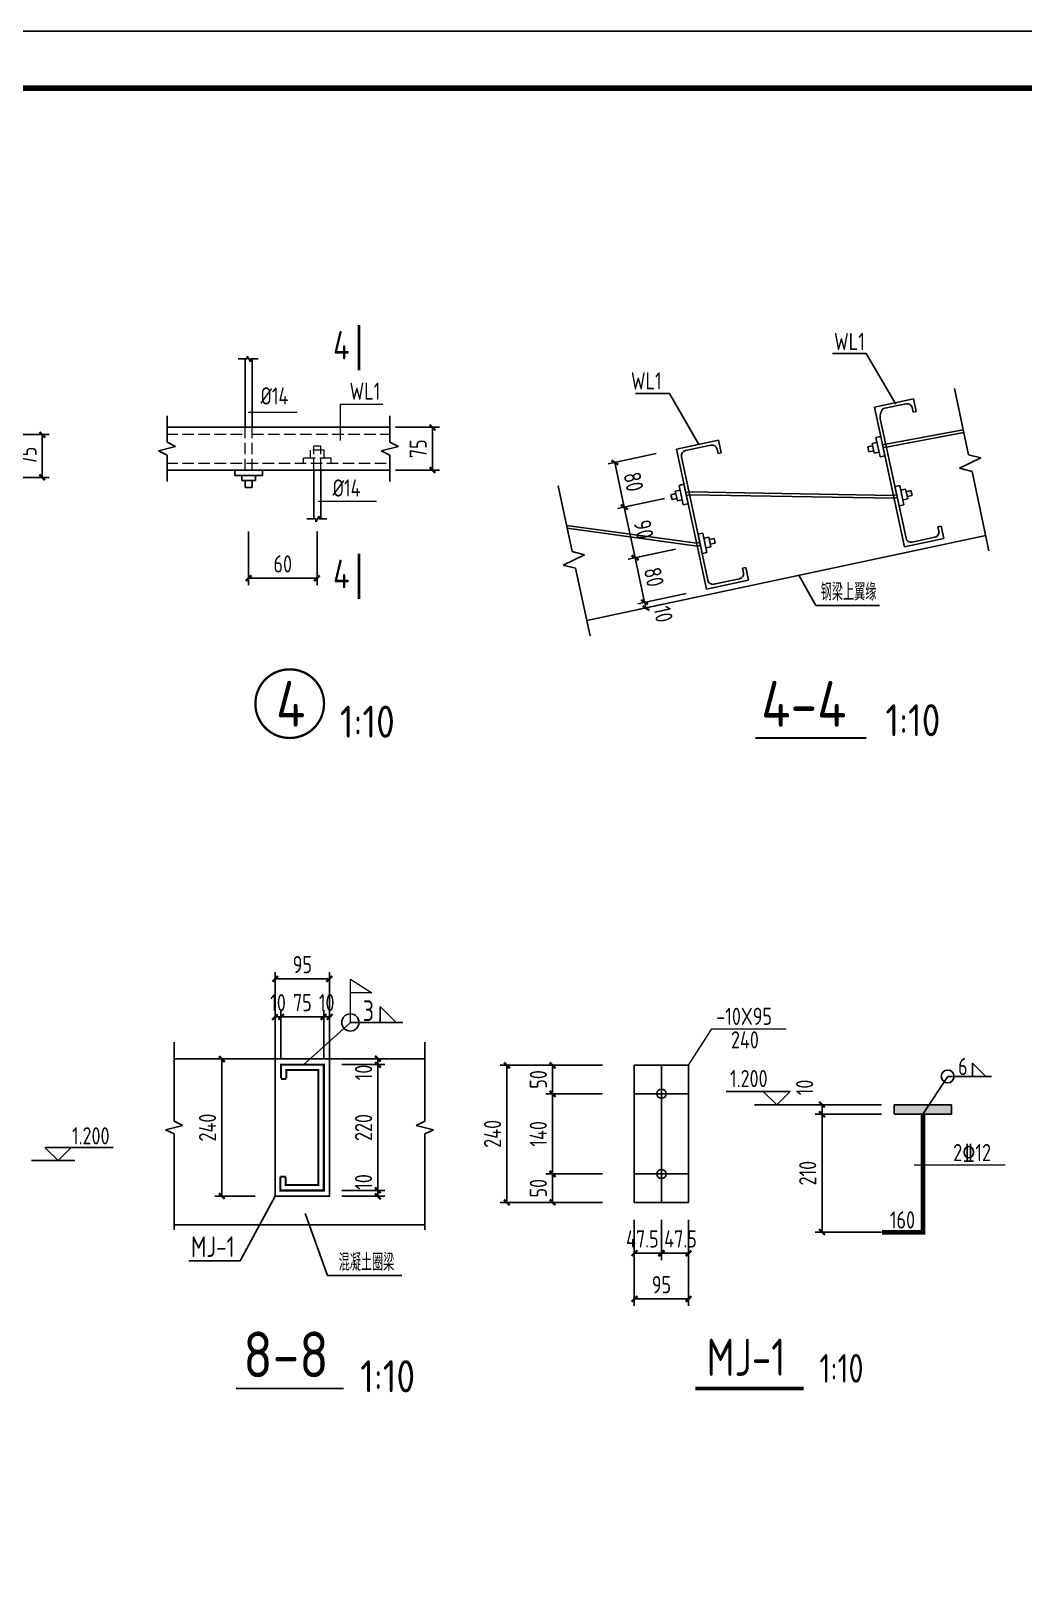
# Model space of a CAD drawing. Header units: millimetres. Extents: x 866561 to 877878, y 40199 to 44891.
# Drawn here: x 875580.1 to 875753.6, y 40531.2 to 40802.1 of the extents above; entities that cross this region are included whole.
import ezdxf

# ---------------------------------------------------------------- set-up
doc = ezdxf.new("R2010")
doc.units = ezdxf.units.MM
doc.header["$LTSCALE"] = 1000
doc.header["$MEASUREMENT"] = 0
doc.linetypes.add('CONTINOUS', pattern=[0])
doc.linetypes.add('DASH', pattern=[0.35, 0.25, -0.1])
for name, color, linetype, lineweight in [('1', 4, 'Continuous', 70), ('D3', 62, 'Continuous', 9), ('LZ', 64, 'Continuous', 9), ('数字', 3, 'Continuous', 9), ('细实线', 1, 'Continuous', 20)]:
    doc.layers.add(name, color=color, linetype=linetype, lineweight=lineweight)
for name, color, linetype in [('10', 7, 'Continuous'), ('D1', 112, 'Continuous'), ('D2', 6, 'Continuous'), ('DIM', 7, 'Continuous'), ('GJ', 6, 'Continuous'), ('PUB_DIM', 3, 'Continuous'), ('THIN', 7, 'Continuous'), ('中文', 7, 'Continuous'), ('文字', 7, 'Continuous'), ('柱子', 8, 'Continuous'), ('桩', 6, 'Continuous'), ('梁__实线', 4, 'Continuous')]:
    doc.layers.add(name, color=color, linetype=linetype)
doc.styles.add('GBHZ', font='gbenor.shx', dxfattribs={"width": 0.9, "bigfont": 'gbcbig.shx'})
doc.dimstyles.new('Y10', dxfattribs={"dimscale": 0, "dimtxt": 3, "dimasz": 0.01, "dimexe": 1.2, "dimexo": 1, "dimgap": 1, "dimtad": 1, "dimdec": 0, "dimlfac": 10, "dimzin": 0, "dimdsep": 46, "dimtxsty": 'GBHZ', "dimblk1": 'DX', "dimblk2": 'DX', "dimsah": 1, "dimcen": 0.09, "dimdle": 1, "dimadec": 0, "dimazin": 0, "dimtfac": 1, "dimtdec": 0, "dimtix": 1, "dimtmove": 2, "dimatfit": 3, "dimldrblk": 'DX', "dimfxl": 0, "dimtolj": 1, "dimtzin": 0, "dimarcsym": 0})
doc.dimstyles.new('Y5', dxfattribs={"dimscale": 0, "dimtxt": 3, "dimasz": 0.01, "dimexe": 1.2, "dimexo": 1, "dimgap": 1, "dimtad": 1, "dimdec": 0, "dimlfac": 5, "dimzin": 0, "dimdsep": 46, "dimtxsty": 'GBHZ', "dimblk1": 'DX', "dimblk2": 'DX', "dimsah": 1, "dimcen": 0.09, "dimdle": 1, "dimadec": 0, "dimazin": 0, "dimtfac": 1, "dimtdec": 0, "dimtix": 1, "dimtmove": 2, "dimatfit": 3, "dimldrblk": 'DX', "dimfxl": 0, "dimtolj": 1, "dimtzin": 0, "dimarcsym": 0})

# ---------------------------------------------------------------- blocks, each defined once
blk = doc.blocks.new('DX')
at = {"color": 0, "linetype": 'ByBlock', "const_width": 40}
blk.add_lwpolyline([(-54, -51), (46, 49)], dxfattribs=at)
blk = doc.blocks.new('*D706')
at = {"layer": 'Defpoints', "color": 0, "linetype": 'ByBlock', "transparency": 16777216}
for p in [(875574.16, 40731.63, 6.02), (875574.16, 40724.13, 6.02), (875582.05, 40724.13)]:
    blk.add_point(p, dxfattribs=at)
at = {"layer": 'dim', "color": 0, "linetype": 'ByBlock', "lineweight": -2, "transparency": 16777216}
for p, q in [((875575.16, 40731.63), (875583.25, 40731.63)), ((875582.05, 40731.62), (875582.05, 40724.14)), ((875575.16, 40724.13), (875583.25, 40724.13))]:
    blk.add_line(p, q, dxfattribs=at)
at = {"layer": 'dim', "color": 0, "linetype": 'ByBlock', "lineweight": -2, "transparency": 16777216, "xscale": 0.01, "yscale": 0.01, "zscale": 0.01}
for p, rotation in [((875582.05, 40731.63), 90), ((875582.05, 40724.13), 270)]:
    blk.add_blockref('DX', p, dxfattribs=dict(at, rotation=rotation))
at = {"layer": 'dim', "color": 0, "linetype": 'ByBlock', "transparency": 16777216, "insert": (875579.55, 40727.88), "char_height": 3, "attachment_point": 5, "rotation": 90, "style": 'GBHZ'}
blk.add_mtext('\\A1;75', dxfattribs=at)
blk = doc.blocks.new('*D709')
at = {"layer": 'Defpoints', "color": 0, "linetype": 'ByBlock', "transparency": 16777216}
for p in [(875693.66, 40711.82), (875685.64, 40710.11), (875695.5, 40704.08)]:
    blk.add_point(p, dxfattribs=at)
at = {"layer": 'dim', "color": 0, "linetype": 'ByBlock', "lineweight": -2, "transparency": 16777216}
for p, q in [((875692.68, 40711.61), (875684.47, 40709.86)), ((875687.29, 40702.34), (875685.64, 40710.1)), ((875694.52, 40703.87), (875686.12, 40702.08))]:
    blk.add_line(p, q, dxfattribs=at)
at = {"layer": 'dim', "color": 0, "linetype": 'ByBlock', "lineweight": -2, "transparency": 16777216, "xscale": 0.01, "yscale": 0.01, "zscale": 0.01}
for p, rotation in [((875685.64, 40710.11), 102.017186641582), ((875687.3, 40702.33), 282.017186641582)]:
    blk.add_blockref('DX', p, dxfattribs=dict(at, rotation=rotation))
at = {"layer": 'dim', "color": 0, "linetype": 'ByBlock', "transparency": 16777216, "insert": (875688.91, 40706.74), "char_height": 3, "attachment_point": 5, "rotation": 282.0172, "style": 'GBHZ'}
blk.add_mtext('\\A1;80', dxfattribs=at)
blk = doc.blocks.new('*D710')
at = {"layer": 'Defpoints', "color": 0, "linetype": 'ByBlock', "transparency": 16777216}
for p in [(875691.74, 40720.65), (875683.73, 40718.95), (875693.66, 40711.82)]:
    blk.add_point(p, dxfattribs=at)
at = {"layer": 'dim', "color": 0, "linetype": 'ByBlock', "lineweight": -2, "transparency": 16777216}
for p, q in [((875690.76, 40720.45), (875682.56, 40718.7)), ((875685.61, 40710.12), (875683.74, 40718.94)), ((875692.68, 40711.61), (875684.44, 40709.86))]:
    blk.add_line(p, q, dxfattribs=at)
at = {"layer": 'dim', "color": 0, "linetype": 'ByBlock', "lineweight": -2, "transparency": 16777216, "xscale": 0.01, "yscale": 0.01, "zscale": 0.01}
for p, rotation in [((875683.73, 40718.95), 102.017186641582), ((875685.62, 40710.11), 282.017186641582)]:
    blk.add_blockref('DX', p, dxfattribs=dict(at, rotation=rotation))
at = {"layer": 'dim', "color": 0, "linetype": 'ByBlock', "transparency": 16777216, "insert": (875687.12, 40715.05), "char_height": 3, "attachment_point": 5, "rotation": 282.0172, "style": 'GBHZ'}
blk.add_mtext('\\A1;90', dxfattribs=at)
blk = doc.blocks.new('*D711')
at = {"layer": 'Defpoints', "color": 0, "linetype": 'ByBlock', "transparency": 16777216}
for p in [(875690.27, 40728.52), (875682.07, 40726.78), (875691.74, 40720.65)]:
    blk.add_point(p, dxfattribs=at)
at = {"layer": 'dim', "color": 0, "linetype": 'ByBlock', "lineweight": -2, "transparency": 16777216}
for p, q in [((875689.3, 40728.31), (875680.9, 40726.53)), ((875683.73, 40718.96), (875682.07, 40726.77)), ((875690.76, 40720.45), (875682.56, 40718.7))]:
    blk.add_line(p, q, dxfattribs=at)
at = {"layer": 'dim', "color": 0, "linetype": 'ByBlock', "lineweight": -2, "transparency": 16777216, "xscale": 0.01, "yscale": 0.01, "zscale": 0.01}
for p, rotation in [((875682.07, 40726.78), 102.017186641582), ((875683.73, 40718.95), 282.017186641582)]:
    blk.add_blockref('DX', p, dxfattribs=dict(at, rotation=rotation))
at = {"layer": 'dim', "color": 0, "linetype": 'ByBlock', "transparency": 16777216, "insert": (875685.35, 40723.38), "char_height": 3, "attachment_point": 5, "rotation": 282.0172, "style": 'GBHZ'}
blk.add_mtext('\\A1;80', dxfattribs=at)
blk = doc.blocks.new('*D712')
at = {"layer": 'Defpoints', "color": 0, "linetype": 'ByBlock', "transparency": 16777216}
for p in [(875695.5, 40704.08), (875687.51, 40701.35), (875695.71, 40703.1)]:
    blk.add_point(p, dxfattribs=at)
at = {"layer": 'dim', "color": 0, "linetype": 'ByBlock', "lineweight": -2, "transparency": 16777216}
for p, q in [((875694.52, 40703.87), (875686.12, 40702.08)), ((875694.73, 40702.89), (875686.33, 40701.1)), ((875687.29, 40702.34), (875687.29, 40702.35)), ((875687.3, 40702.33), (875687.51, 40701.35)), ((875687.51, 40701.34), (875687.51, 40701.33))]:
    blk.add_line(p, q, dxfattribs=at)
at = {"layer": 'dim', "color": 0, "linetype": 'ByBlock', "lineweight": -2, "transparency": 16777216, "xscale": 0.01, "yscale": 0.01, "zscale": 0.01}
for p, rotation in [((875687.3, 40702.33), 282.017186641582), ((875687.51, 40701.35), 102.017186641582)]:
    blk.add_blockref('DX', p, dxfattribs=dict(at, rotation=rotation))
at = {"layer": 'dim', "color": 0, "linetype": 'ByBlock', "transparency": 16777216, "insert": (875690.55, 40700.24), "char_height": 3, "attachment_point": 5, "rotation": 282.0172, "style": 'GBHZ'}
blk.add_mtext('\\A1;10', dxfattribs=at)
blk = doc.blocks.new('*D713')
at = {"layer": 'Defpoints', "color": 0, "linetype": 'ByBlock', "transparency": 16777216}
for p in [(875642.77, 40732.91), (875650.22, 40732.91), (875642.77, 40725.4)]:
    blk.add_point(p, dxfattribs=at)
at = {"layer": 'dim', "color": 0, "linetype": 'ByBlock', "lineweight": -2, "transparency": 16777216}
for p, q in [((875643.77, 40732.91), (875651.42, 40732.91)), ((875650.22, 40725.41), (875650.22, 40732.9)), ((875643.77, 40725.4), (875651.42, 40725.4))]:
    blk.add_line(p, q, dxfattribs=at)
at = {"layer": 'dim', "color": 0, "linetype": 'ByBlock', "lineweight": -2, "transparency": 16777216, "xscale": 0.01, "yscale": 0.01, "zscale": 0.01}
for p, rotation in [((875650.22, 40732.91), 90), ((875650.22, 40725.4), 270)]:
    blk.add_blockref('DX', p, dxfattribs=dict(at, rotation=rotation))
at = {"layer": 'dim', "color": 0, "linetype": 'ByBlock', "transparency": 16777216, "insert": (875647.72, 40729.16), "char_height": 3, "attachment_point": 5, "rotation": 90, "style": 'GBHZ'}
blk.add_mtext('\\A1;75', dxfattribs=at)
blk = doc.blocks.new('*D714')
at = {"layer": 'Defpoints', "color": 0, "linetype": 'ByBlock', "transparency": 16777216}
for p in [(875618.07, 40715.71), (875630.07, 40715.71), (875630.07, 40706.53)]:
    blk.add_point(p, dxfattribs=at)
at = {"layer": 'dim', "color": 0, "linetype": 'ByBlock', "lineweight": -2, "transparency": 16777216}
for p, q in [((875618.07, 40714.71), (875618.07, 40705.33)), ((875630.07, 40714.71), (875630.07, 40705.33)), ((875618.08, 40706.53), (875630.06, 40706.53))]:
    blk.add_line(p, q, dxfattribs=at)
at = {"layer": 'dim', "color": 0, "linetype": 'ByBlock', "lineweight": -2, "transparency": 16777216, "xscale": 0.01, "yscale": 0.01, "zscale": 0.01, "rotation": 180}
blk.add_blockref('DX', (875618.07, 40706.53), dxfattribs=at)
at = {"layer": 'dim', "color": 0, "linetype": 'ByBlock', "lineweight": -2, "transparency": 16777216, "xscale": 0.01, "yscale": 0.01, "zscale": 0.01}
blk.add_blockref('DX', (875630.07, 40706.53), dxfattribs=at)
at = {"layer": 'dim', "color": 0, "linetype": 'ByBlock', "transparency": 16777216, "insert": (875624.07, 40709.03), "char_height": 3, "attachment_point": 5, "style": 'GBHZ'}
blk.add_mtext('\\A1;60', dxfattribs=at)
blk = doc.blocks.new('*D891')
at = {"layer": 'Defpoints', "color": 0, "transparency": 16777216}
for p in [(875671.21, 40621.46), (875680.88, 40621.46), (875680.88, 40616.46)]:
    blk.add_point(p, dxfattribs=at)
at = {"layer": 'DIM', "color": 0, "lineweight": -2, "transparency": 16777216}
for p, q in [((875679.88, 40621.46), (875670.01, 40621.46)), ((875671.21, 40616.47), (875671.21, 40621.45)), ((875679.88, 40616.46), (875670.01, 40616.46))]:
    blk.add_line(p, q, dxfattribs=at)
at = {"layer": 'DIM', "color": 0, "lineweight": -2, "transparency": 16777216, "xscale": 0.01, "yscale": 0.01, "zscale": 0.01}
for p, rotation in [((875671.21, 40621.46), 90), ((875671.21, 40616.46), 270)]:
    blk.add_blockref('DX', p, dxfattribs=dict(at, rotation=rotation))
at = {"layer": 'DIM', "color": 0, "transparency": 16777216, "insert": (875668.71, 40618.96), "char_height": 3, "attachment_point": 5, "rotation": 90, "style": 'GBHZ'}
blk.add_mtext('\\A1;50', dxfattribs=at)
blk = doc.blocks.new('*D892')
at = {"layer": 'Defpoints', "color": 0, "transparency": 16777216}
for p in [(875680.88, 40616.46), (875671.21, 40602.46), (875680.94, 40602.46)]:
    blk.add_point(p, dxfattribs=at)
at = {"layer": 'DIM', "color": 0, "lineweight": -2, "transparency": 16777216}
for p, q in [((875679.88, 40616.46), (875670.01, 40616.46)), ((875671.21, 40616.45), (875671.21, 40602.47)), ((875679.94, 40602.46), (875670.01, 40602.46))]:
    blk.add_line(p, q, dxfattribs=at)
at = {"layer": 'DIM', "color": 0, "lineweight": -2, "transparency": 16777216, "xscale": 0.01, "yscale": 0.01, "zscale": 0.01}
for p, rotation in [((875671.21, 40616.46), 90), ((875671.21, 40602.46), 270)]:
    blk.add_blockref('DX', p, dxfattribs=dict(at, rotation=rotation))
at = {"layer": 'DIM', "color": 0, "transparency": 16777216, "insert": (875668.71, 40609.46), "char_height": 3, "attachment_point": 5, "rotation": 90, "style": 'GBHZ'}
blk.add_mtext('\\A1;140', dxfattribs=at)
blk = doc.blocks.new('*D893')
at = {"layer": 'Defpoints', "color": 0, "transparency": 16777216}
for p in [(875680.88, 40602.46), (875671.21, 40597.46), (875680.88, 40597.46)]:
    blk.add_point(p, dxfattribs=at)
at = {"layer": 'DIM', "color": 0, "lineweight": -2, "transparency": 16777216}
for p, q in [((875679.88, 40602.46), (875670.01, 40602.46)), ((875671.21, 40602.45), (875671.21, 40597.47)), ((875679.88, 40597.46), (875670.01, 40597.46))]:
    blk.add_line(p, q, dxfattribs=at)
at = {"layer": 'DIM', "color": 0, "lineweight": -2, "transparency": 16777216, "xscale": 0.01, "yscale": 0.01, "zscale": 0.01}
for p, rotation in [((875671.21, 40602.46), 90), ((875671.21, 40597.46), 270)]:
    blk.add_blockref('DX', p, dxfattribs=dict(at, rotation=rotation))
at = {"layer": 'DIM', "color": 0, "transparency": 16777216, "insert": (875668.71, 40599.96), "char_height": 3, "attachment_point": 5, "rotation": 90, "style": 'GBHZ'}
blk.add_mtext('\\A1;50', dxfattribs=at)
blk = doc.blocks.new('*D894')
at = {"layer": 'Defpoints', "color": 0, "transparency": 16777216}
for p in [(875685.48, 40595.43), (875694.98, 40595.43), (875694.98, 40580.61)]:
    blk.add_point(p, dxfattribs=at)
at = {"layer": 'DIM', "color": 0, "lineweight": -2, "transparency": 16777216}
for p, q in [((875685.48, 40594.43), (875685.48, 40579.41)), ((875694.98, 40594.43), (875694.98, 40579.41)), ((875685.49, 40580.61), (875694.97, 40580.61))]:
    blk.add_line(p, q, dxfattribs=at)
at = {"layer": 'DIM', "color": 0, "lineweight": -2, "transparency": 16777216, "xscale": 0.01, "yscale": 0.01, "zscale": 0.01, "rotation": 180}
blk.add_blockref('DX', (875685.48, 40580.61), dxfattribs=at)
at = {"layer": 'DIM', "color": 0, "lineweight": -2, "transparency": 16777216, "xscale": 0.01, "yscale": 0.01, "zscale": 0.01}
blk.add_blockref('DX', (875694.98, 40580.61), dxfattribs=at)
at = {"layer": 'DIM', "color": 0, "transparency": 16777216, "insert": (875690.23, 40583.11), "char_height": 3, "attachment_point": 5, "style": 'GBHZ'}
blk.add_mtext('\\A1;95', dxfattribs=at)
blk = doc.blocks.new('*D895')
at = {"layer": 'Defpoints', "color": 0, "transparency": 16777216}
for p in [(875685.48, 40595.43), (875690.23, 40595.43), (875690.23, 40588.6)]:
    blk.add_point(p, dxfattribs=at)
at = {"layer": 'DIM', "color": 0, "lineweight": -2, "transparency": 16777216}
for p, q in [((875685.48, 40594.43), (875685.48, 40587.4)), ((875690.23, 40594.43), (875690.23, 40587.4)), ((875685.49, 40588.6), (875690.22, 40588.6))]:
    blk.add_line(p, q, dxfattribs=at)
at = {"layer": 'DIM', "color": 0, "lineweight": -2, "transparency": 16777216, "xscale": 0.01, "yscale": 0.01, "zscale": 0.01, "rotation": 180}
blk.add_blockref('DX', (875685.48, 40588.6), dxfattribs=at)
at = {"layer": 'DIM', "color": 0, "lineweight": -2, "transparency": 16777216, "xscale": 0.01, "yscale": 0.01, "zscale": 0.01}
blk.add_blockref('DX', (875690.23, 40588.6), dxfattribs=at)
at = {"layer": 'DIM', "color": 0, "transparency": 16777216, "insert": (875686.89, 40591.1), "char_height": 3, "attachment_point": 5, "style": 'GBHZ'}
blk.add_mtext('\\A1;47.5', dxfattribs=at)
blk = doc.blocks.new('*D896')
at = {"layer": 'Defpoints', "color": 0, "transparency": 16777216}
for p in [(875718.28, 40614.52), (875729.7, 40614.52), (875729.7, 40612.92)]:
    blk.add_point(p, dxfattribs=at)
at = {"layer": 'DIM', "color": 0, "lineweight": -2, "transparency": 16777216}
for p, q in [((875728.7, 40614.52), (875717.08, 40614.52)), ((875718.28, 40614.53), (875718.28, 40614.54)), ((875718.28, 40612.92), (875718.28, 40614.52)), ((875728.7, 40612.92), (875717.08, 40612.92)), ((875718.28, 40612.91), (875718.28, 40612.9))]:
    blk.add_line(p, q, dxfattribs=at)
at = {"layer": 'DIM', "color": 0, "lineweight": -2, "transparency": 16777216, "xscale": 0.01, "yscale": 0.01, "zscale": 0.01}
for p, rotation in [((875718.28, 40614.52), 270), ((875718.28, 40612.92), 90)]:
    blk.add_blockref('DX', p, dxfattribs=dict(at, rotation=rotation))
at = {"layer": 'DIM', "color": 0, "transparency": 16777216, "insert": (875715.25, 40617.57), "char_height": 3, "attachment_point": 5, "rotation": 90, "style": 'GBHZ'}
blk.add_mtext('\\A1;10', dxfattribs=at)
blk = doc.blocks.new('*D897')
at = {"layer": 'Defpoints', "color": 0, "transparency": 16777216}
for p in [(875729.7, 40612.92), (875718.28, 40592.27), (875729.7, 40592.27)]:
    blk.add_point(p, dxfattribs=at)
at = {"layer": 'DIM', "color": 0, "lineweight": -2, "transparency": 16777216}
for p, q in [((875728.7, 40612.92), (875717.08, 40612.92)), ((875718.28, 40612.91), (875718.28, 40592.28)), ((875728.7, 40592.27), (875717.08, 40592.27))]:
    blk.add_line(p, q, dxfattribs=at)
at = {"layer": 'DIM', "color": 0, "lineweight": -2, "transparency": 16777216, "xscale": 0.01, "yscale": 0.01, "zscale": 0.01}
for p, rotation in [((875718.28, 40612.92), 90), ((875718.28, 40592.27), 270)]:
    blk.add_blockref('DX', p, dxfattribs=dict(at, rotation=rotation))
at = {"layer": 'DIM', "color": 0, "transparency": 16777216, "insert": (875715.78, 40602.59), "char_height": 3, "attachment_point": 5, "rotation": 90, "style": 'GBHZ'}
blk.add_mtext('\\A1;210', dxfattribs=at)
blk = doc.blocks.new('*D898')
at = {"layer": 'Defpoints', "color": 0, "transparency": 16777216}
for p in [(875663.22, 40621.46), (875680.94, 40621.46), (875680.94, 40597.46)]:
    blk.add_point(p, dxfattribs=at)
at = {"layer": 'DIM', "color": 0, "lineweight": -2, "transparency": 16777216}
for p, q in [((875679.94, 40621.46), (875662.02, 40621.46)), ((875663.22, 40597.47), (875663.22, 40621.45)), ((875679.94, 40597.46), (875662.02, 40597.46))]:
    blk.add_line(p, q, dxfattribs=at)
at = {"layer": 'DIM', "color": 0, "lineweight": -2, "transparency": 16777216, "xscale": 0.01, "yscale": 0.01, "zscale": 0.01}
for p, rotation in [((875663.22, 40621.46), 90), ((875663.22, 40597.46), 270)]:
    blk.add_blockref('DX', p, dxfattribs=dict(at, rotation=rotation))
at = {"layer": 'DIM', "color": 0, "transparency": 16777216, "insert": (875660.72, 40609.46), "char_height": 3, "attachment_point": 5, "rotation": 90, "style": 'GBHZ'}
blk.add_mtext('\\A1;240', dxfattribs=at)
blk = doc.blocks.new('*D965')
at = {"layer": 'Defpoints', "color": 0, "transparency": 16777216}
for p in [(875623.74, 40629.88), (875623.74, 40621.56), (875631.24, 40621.56)]:
    blk.add_point(p, dxfattribs=at)
at = {"layer": 'DIM', "color": 0, "lineweight": -2, "transparency": 16777216}
for p, q in [((875623.74, 40622.56), (875623.74, 40631.08)), ((875631.24, 40622.56), (875631.24, 40631.08)), ((875631.23, 40629.88), (875623.75, 40629.88))]:
    blk.add_line(p, q, dxfattribs=at)
at = {"layer": 'DIM', "color": 0, "lineweight": -2, "transparency": 16777216, "xscale": 0.01, "yscale": 0.01, "zscale": 0.01, "rotation": 180}
blk.add_blockref('DX', (875623.74, 40629.88), dxfattribs=at)
at = {"layer": 'DIM', "color": 0, "lineweight": -2, "transparency": 16777216, "xscale": 0.01, "yscale": 0.01, "zscale": 0.01}
blk.add_blockref('DX', (875631.24, 40629.88), dxfattribs=at)
at = {"layer": 'DIM', "color": 0, "transparency": 16777216, "insert": (875627.49, 40632.38), "char_height": 3, "attachment_point": 5, "style": 'GBHZ'}
blk.add_mtext('\\A1;75', dxfattribs=at)
blk = doc.blocks.new('*D966')
at = {"layer": 'Defpoints', "color": 0, "transparency": 16777216}
for p in [(875622.74, 40629.88), (875622.74, 40622.56), (875623.74, 40621.56)]:
    blk.add_point(p, dxfattribs=at)
at = {"layer": 'DIM', "color": 0, "lineweight": -2, "transparency": 16777216}
for p, q in [((875622.74, 40623.56), (875622.74, 40631.08)), ((875623.74, 40622.56), (875623.74, 40631.08)), ((875622.73, 40629.88), (875622.72, 40629.88)), ((875623.74, 40629.88), (875622.74, 40629.88)), ((875623.75, 40629.88), (875623.76, 40629.88))]:
    blk.add_line(p, q, dxfattribs=at)
at = {"layer": 'DIM', "color": 0, "lineweight": -2, "transparency": 16777216, "xscale": 0.01, "yscale": 0.01, "zscale": 0.01}
blk.add_blockref('DX', (875622.74, 40629.88), dxfattribs=at)
at = {"layer": 'DIM', "color": 0, "lineweight": -2, "transparency": 16777216, "xscale": 0.01, "yscale": 0.01, "zscale": 0.01, "rotation": 180}
blk.add_blockref('DX', (875623.74, 40629.88), dxfattribs=at)
at = {"layer": 'DIM', "color": 0, "transparency": 16777216, "insert": (875623.24, 40632.38), "char_height": 3, "attachment_point": 5, "style": 'GBHZ'}
blk.add_mtext('\\A1;10', dxfattribs=at)
blk = doc.blocks.new('*D967')
at = {"layer": 'Defpoints', "color": 0, "transparency": 16777216}
for p in [(875633.41, 40622.56), (875633.41, 40621.56), (875640.68, 40621.56)]:
    blk.add_point(p, dxfattribs=at)
at = {"layer": 'DIM', "color": 0, "lineweight": -2, "transparency": 16777216}
for p, q in [((875634.41, 40622.56), (875641.88, 40622.56)), ((875640.68, 40622.57), (875640.68, 40622.58)), ((875640.68, 40622.56), (875640.68, 40621.56)), ((875634.41, 40621.56), (875641.88, 40621.56)), ((875640.68, 40621.55), (875640.68, 40621.54))]:
    blk.add_line(p, q, dxfattribs=at)
at = {"layer": 'DIM', "color": 0, "lineweight": -2, "transparency": 16777216, "xscale": 0.01, "yscale": 0.01, "zscale": 0.01}
for p, rotation in [((875640.68, 40622.56), 270), ((875640.68, 40621.56), 90)]:
    blk.add_blockref('DX', p, dxfattribs=dict(at, rotation=rotation))
at = {"layer": 'DIM', "color": 0, "transparency": 16777216, "insert": (875638.18, 40620.18), "char_height": 3, "attachment_point": 5, "rotation": 90, "style": 'GBHZ'}
blk.add_mtext('\\A1;10', dxfattribs=at)
blk = doc.blocks.new('*D968')
at = {"layer": 'Defpoints', "color": 0, "transparency": 16777216}
for p in [(875633.41, 40621.56), (875633.41, 40599.56), (875640.68, 40599.56)]:
    blk.add_point(p, dxfattribs=at)
at = {"layer": 'DIM', "color": 0, "lineweight": -2, "transparency": 16777216}
for p, q in [((875634.41, 40621.56), (875641.88, 40621.56)), ((875640.68, 40621.55), (875640.68, 40599.57)), ((875634.41, 40599.56), (875641.88, 40599.56))]:
    blk.add_line(p, q, dxfattribs=at)
at = {"layer": 'DIM', "color": 0, "lineweight": -2, "transparency": 16777216, "xscale": 0.01, "yscale": 0.01, "zscale": 0.01}
for p, rotation in [((875640.68, 40621.56), 90), ((875640.68, 40599.56), 270)]:
    blk.add_blockref('DX', p, dxfattribs=dict(at, rotation=rotation))
at = {"layer": 'DIM', "color": 0, "transparency": 16777216, "insert": (875638.18, 40610.56), "char_height": 3, "attachment_point": 5, "rotation": 90, "style": 'GBHZ'}
blk.add_mtext('\\A1;220', dxfattribs=at)
blk = doc.blocks.new('*D969')
at = {"layer": 'Defpoints', "color": 0, "transparency": 16777216}
for p in [(875633.41, 40599.56), (875633.41, 40598.56), (875640.68, 40598.56)]:
    blk.add_point(p, dxfattribs=at)
at = {"layer": 'DIM', "color": 0, "lineweight": -2, "transparency": 16777216}
for p, q in [((875634.41, 40599.56), (875641.88, 40599.56)), ((875634.41, 40598.56), (875641.88, 40598.56)), ((875640.68, 40599.57), (875640.68, 40599.58)), ((875640.68, 40599.56), (875640.68, 40598.56)), ((875640.68, 40598.55), (875640.68, 40598.54))]:
    blk.add_line(p, q, dxfattribs=at)
at = {"layer": 'DIM', "color": 0, "lineweight": -2, "transparency": 16777216, "xscale": 0.01, "yscale": 0.01, "zscale": 0.01}
for p, rotation in [((875640.68, 40599.56), 270), ((875640.68, 40598.56), 90)]:
    blk.add_blockref('DX', p, dxfattribs=dict(at, rotation=rotation))
at = {"layer": 'DIM', "color": 0, "transparency": 16777216, "insert": (875638.18, 40601.05), "char_height": 3, "attachment_point": 5, "rotation": 90, "style": 'GBHZ'}
blk.add_mtext('\\A1;10', dxfattribs=at)
blk = doc.blocks.new('*D970')
at = {"layer": 'Defpoints', "color": 0, "transparency": 16777216}
for p in [(875613.42, 40622.56), (875620.24, 40622.56), (875620.24, 40598.56)]:
    blk.add_point(p, dxfattribs=at)
at = {"layer": 'DIM', "color": 0, "lineweight": -2, "transparency": 16777216}
for p, q in [((875619.24, 40622.56), (875612.22, 40622.56)), ((875613.42, 40598.57), (875613.42, 40622.55)), ((875619.24, 40598.56), (875612.22, 40598.56))]:
    blk.add_line(p, q, dxfattribs=at)
at = {"layer": 'DIM', "color": 0, "lineweight": -2, "transparency": 16777216, "xscale": 0.01, "yscale": 0.01, "zscale": 0.01}
for p, rotation in [((875613.42, 40622.56), 90), ((875613.42, 40598.56), 270)]:
    blk.add_blockref('DX', p, dxfattribs=dict(at, rotation=rotation))
at = {"layer": 'DIM', "color": 0, "transparency": 16777216, "insert": (875610.92, 40610.56), "char_height": 3, "attachment_point": 5, "rotation": 90, "style": 'GBHZ'}
blk.add_mtext('\\A1;240', dxfattribs=at)
blk = doc.blocks.new('*D971')
at = {"layer": 'Defpoints', "color": 0, "transparency": 16777216}
for p in [(875632.24, 40629.88), (875632.24, 40622.56), (875631.24, 40621.56)]:
    blk.add_point(p, dxfattribs=at)
at = {"layer": 'DIM', "color": 0, "lineweight": -2, "transparency": 16777216}
for p, q in [((875631.24, 40622.56), (875631.24, 40631.08)), ((875632.24, 40623.56), (875632.24, 40631.08)), ((875631.23, 40629.88), (875631.22, 40629.88)), ((875631.24, 40629.88), (875632.24, 40629.88)), ((875632.25, 40629.88), (875632.26, 40629.88))]:
    blk.add_line(p, q, dxfattribs=at)
at = {"layer": 'DIM', "color": 0, "lineweight": -2, "transparency": 16777216, "xscale": 0.01, "yscale": 0.01, "zscale": 0.01}
blk.add_blockref('DX', (875631.24, 40629.88), dxfattribs=at)
at = {"layer": 'DIM', "color": 0, "lineweight": -2, "transparency": 16777216, "xscale": 0.01, "yscale": 0.01, "zscale": 0.01, "rotation": 180}
blk.add_blockref('DX', (875632.24, 40629.88), dxfattribs=at)
at = {"layer": 'DIM', "color": 0, "transparency": 16777216, "insert": (875631.74, 40632.38), "char_height": 3, "attachment_point": 5, "style": 'GBHZ'}
blk.add_mtext('\\A1;10', dxfattribs=at)
blk = doc.blocks.new('*D972')
at = {"layer": 'Defpoints', "color": 0, "transparency": 16777216}
for p in [(875632.24, 40636.53), (875622.74, 40621.56), (875632.24, 40621.56)]:
    blk.add_point(p, dxfattribs=at)
at = {"layer": 'DIM', "color": 0, "lineweight": -2, "transparency": 16777216}
for p, q in [((875622.74, 40622.56), (875622.74, 40637.73)), ((875622.75, 40636.53), (875632.23, 40636.53)), ((875632.24, 40622.56), (875632.24, 40637.73))]:
    blk.add_line(p, q, dxfattribs=at)
at = {"layer": 'DIM', "color": 0, "lineweight": -2, "transparency": 16777216, "xscale": 0.01, "yscale": 0.01, "zscale": 0.01, "rotation": 180}
blk.add_blockref('DX', (875622.74, 40636.53), dxfattribs=at)
at = {"layer": 'DIM', "color": 0, "lineweight": -2, "transparency": 16777216, "xscale": 0.01, "yscale": 0.01, "zscale": 0.01}
blk.add_blockref('DX', (875632.24, 40636.53), dxfattribs=at)
at = {"layer": 'DIM', "color": 0, "transparency": 16777216, "insert": (875627.49, 40639.03), "char_height": 3, "attachment_point": 5, "style": 'GBHZ'}
blk.add_mtext('\\A1;95', dxfattribs=at)
blk = doc.blocks.new('*D1000')
at = {"layer": 'Defpoints', "color": 0, "transparency": 16777216}
for p in [(875690.23, 40595.43), (875694.98, 40595.43), (875690.23, 40588.6)]:
    blk.add_point(p, dxfattribs=at)
at = {"layer": 'DIM', "color": 0, "lineweight": -2, "transparency": 16777216}
for p, q in [((875690.23, 40594.43), (875690.23, 40587.4)), ((875694.98, 40594.43), (875694.98, 40587.4)), ((875694.97, 40588.6), (875690.24, 40588.6))]:
    blk.add_line(p, q, dxfattribs=at)
at = {"layer": 'DIM', "color": 0, "lineweight": -2, "transparency": 16777216, "xscale": 0.01, "yscale": 0.01, "zscale": 0.01, "rotation": 180}
blk.add_blockref('DX', (875690.23, 40588.6), dxfattribs=at)
at = {"layer": 'DIM', "color": 0, "lineweight": -2, "transparency": 16777216, "xscale": 0.01, "yscale": 0.01, "zscale": 0.01}
blk.add_blockref('DX', (875694.98, 40588.6), dxfattribs=at)
at = {"layer": 'DIM', "color": 0, "transparency": 16777216, "insert": (875693.56, 40591.1), "char_height": 3, "attachment_point": 5, "style": 'GBHZ'}
blk.add_mtext('\\A1;47.5', dxfattribs=at)

msp = doc.modelspace()

# ---------------------------------------------------------------- linework, layer by layer
at = {"color": 0}
for p, q in [((875911.262, 40802.139), (875070.262, 40802.139)), ((875070.262, 40802.139), (875911.262, 40802.139))]:
    msp.add_line(p, q, dxfattribs=at)
at = {"color": 251}
for p, q in [((875726.015, 40745.797), (875720.116, 40745.797)), ((875731.174, 40736.919), (875726.015, 40745.797)), ((875691.611, 40738.783), (875685.712, 40738.783)), ((875696.77, 40729.906), (875691.611, 40738.783)), ((875677.176, 40699.152), (875746.874, 40713.989)), ((875714.228, 40707.039), (875717.222, 40701.743)), ((875728.317, 40701.743), (875717.222, 40701.743))]:
    msp.add_line(p, q, dxfattribs=at)
at = {"color": 6, "linetype": 'ByBlock'}
for p, q in [((875635.882, 40628.92), (875627.739, 40621.558)), ((875616.625, 40587.27), (875622.739, 40598.558)), ((875616.625, 40587.27), (875607.631, 40587.27))]:
    msp.add_line(p, q, dxfattribs=at)
for p, q in [((875690.229, 40621.458), (875690.229, 40597.458)), ((875685.479, 40616.458), (875694.979, 40616.458)), ((875685.479, 40602.458), (875694.979, 40602.458))]:
    msp.add_line(p, q)
at = {"color": 0, "const_width": 1}
msp.add_lwpolyline([(875901.262, 40218.139), (875095.262, 40218.139), (875095.262, 40792.139), (875901.262, 40792.139)], close=True, dxfattribs=at)
at = {"linetype": 'ByBlock', "ltscale": 0.5, "const_width": 0.4}
msp.add_lwpolyline([(875619.277, 40684.617, 1), (875631.277, 40684.617, 1)], format="xyb", close=True, dxfattribs=at)
at = {"color": 6, "linetype": 'ByBlock', "elevation": 0}
msp.add_lwpolyline([(875622.739, 40622.558), (875632.239, 40622.558), (875632.239, 40598.558), (875622.739, 40598.558)], close=True, dxfattribs=at)
at = {"color": 6, "linetype": 'ByBlock', "const_width": 0.36}
for points in [[(875623.739, 40619.158), (875623.739, 40621.558), (875631.239, 40621.558), (875631.239, 40599.558), (875623.619, 40599.558), (875623.619, 40601.958)], [(875624.699, 40619.158), (875624.699, 40620.598), (875630.279, 40620.598), (875630.279, 40600.518), (875624.579, 40600.518), (875624.579, 40601.958)], [(875624.699, 40619.025), (875623.739, 40619.025)], [(875624.579, 40601.958), (875623.619, 40601.958)]]:
    msp.add_lwpolyline(points, dxfattribs=at)
at = {"const_width": 0.6}
msp.add_lwpolyline([(875696.145, 40564.97), (875715.055, 40564.97)], dxfattribs=at)
at = {"color": 6, "linetype": 'ByBlock'}
msp.add_circle((875635.882, 40628.92), 1.5, dxfattribs=at)
at = {"layer": '1', "color": 2, "const_width": 0.48}
for points in [[(875637.375, 40742.854), (875637.375, 40750.776)], [(875637.375, 40702.885), (875637.375, 40710.807)]]:
    msp.add_lwpolyline(points, dxfattribs=at)
at = {"layer": 'D1', "color": 251}
for p, q in [((875617.831, 40744.849), (875616.268, 40744.849)), ((875617.831, 40744.849), (875617.831, 40745.33)), ((875617.831, 40745.33), (875618.432, 40744.369)), ((875619.754, 40744.849), (875618.432, 40744.849)), ((875618.432, 40744.369), (875618.432, 40744.849)), ((875629.832, 40716.408), (875630.433, 40717.37)), ((875630.433, 40717.37), (875630.433, 40716.889)), ((875629.832, 40716.889), (875628.269, 40716.889)), ((875629.832, 40716.889), (875629.832, 40716.408)), ((875631.755, 40716.889), (875630.433, 40716.889))]:
    msp.add_line(p, q, dxfattribs=at)
at = {"layer": 'D1'}
for p, q in [((875582.507, 40607.096), (875584.811, 40604.792)), ((875594.413, 40607.096), (875582.507, 40607.096)), ((875587.115, 40607.096), (875584.811, 40604.792))]:
    msp.add_line(p, q, dxfattribs=at)
at = {"layer": 'D1', "elevation": 0}
msp.add_lwpolyline([(875580.162, 40604.792), (875587.757, 40604.792)], dxfattribs=at)
at = {"layer": 'D2'}
for p, q in [((875617.507, 40732.907), (875617.507, 40744.849)), ((875618.709, 40732.907), (875618.709, 40744.849)), ((875727.43, 40736.432), (875734.275, 40737.889)), ((875732.706, 40711.995), (875727.43, 40736.432)), ((875728.982, 40736.18), (875732.961, 40737.027)), ((875734.195, 40735.561), (875734.03, 40736.333)), ((875734.746, 40735.678), (875734.275, 40737.889)), ((875732.952, 40713.546), (875728.496, 40734.132)), ((875734.195, 40735.561), (875734.746, 40735.678)), ((875603.75, 40732.907), (875617.507, 40732.907)), ((875603.75, 40732.907), (875617.507, 40732.907)), ((875617.507, 40732.907), (875642.771, 40732.907)), ((875618.709, 40732.907), (875642.771, 40732.907)), ((875692.858, 40729.073), (875700.192, 40730.634)), ((875700.663, 40728.423), (875700.192, 40730.634)), ((875728.549, 40731.283), (875727.703, 40731.103)), ((875727.703, 40731.103), (875728.424, 40727.717)), ((875729.43, 40729.956), (875742.941, 40732.467)), ((875729.492, 40729.459), (875743.038, 40732.008)), ((875698.086, 40704.626), (875692.858, 40729.073)), ((875694.41, 40728.821), (875698.878, 40729.772)), ((875700.112, 40728.306), (875699.947, 40729.078)), ((875700.112, 40728.306), (875700.663, 40728.423)), ((875727.127, 40729.653), (875726.28, 40729.473)), ((875726.28, 40729.473), (875726.46, 40728.626)), ((875727.307, 40728.807), (875726.46, 40728.626)), ((875727.883, 40730.256), (875727.037, 40730.076)), ((875727.037, 40730.076), (875727.397, 40728.383)), ((875728.243, 40728.563), (875727.397, 40728.383)), ((875729.27, 40727.897), (875728.424, 40727.717)), ((875728.858, 40729.835), (875729.43, 40729.956)), ((875728.962, 40729.346), (875729.492, 40729.459)), ((875603.75, 40725.405), (875642.771, 40725.405)), ((875615.704, 40725.405), (875615.704, 40724.503)), ((875620.512, 40725.405), (875620.512, 40724.503)), ((875629.508, 40725.405), (875629.508, 40716.889)), ((875630.71, 40725.405), (875630.71, 40716.889)), ((875698.332, 40706.176), (875693.716, 40727.751)), ((875615.704, 40724.503), (875620.512, 40724.503)), ((875616.906, 40724.503), (875616.906, 40723.601)), ((875616.906, 40723.601), (875619.31, 40723.601)), ((875617.507, 40723.601), (875617.507, 40722.399)), ((875618.709, 40723.601), (875618.709, 40722.399)), ((875619.31, 40724.503), (875619.31, 40723.601)), ((875694.163, 40722.941), (875693.317, 40722.761)), ((875693.317, 40722.761), (875694.038, 40719.375)), ((875731.011, 40722.565), (875731.858, 40722.745)), ((875731.858, 40722.745), (875732.579, 40719.359)), ((875617.507, 40722.399), (875618.709, 40722.399)), ((875692.741, 40721.311), (875691.894, 40721.131)), ((875691.894, 40721.131), (875692.074, 40720.284)), ((875692.921, 40720.465), (875692.074, 40720.284)), ((875693.497, 40721.915), (875692.651, 40721.734)), ((875692.651, 40721.734), (875693.011, 40720.041)), ((875693.858, 40720.222), (875693.011, 40720.041)), ((875694.472, 40721.493), (875695.044, 40721.615)), ((875694.576, 40721.004), (875695.106, 40721.117)), ((875695.044, 40721.615), (875730.79, 40721.004)), ((875695.106, 40721.117), (875730.852, 40720.506)), ((875730.79, 40721.004), (875731.32, 40721.116)), ((875730.852, 40720.506), (875731.424, 40720.627)), ((875732.038, 40721.899), (875732.885, 40722.079)), ((875732.399, 40720.206), (875733.245, 40720.386)), ((875732.885, 40722.079), (875733.245, 40720.386)), ((875732.975, 40721.656), (875733.821, 40721.836)), ((875733.155, 40720.809), (875734.001, 40720.989)), ((875733.821, 40721.836), (875734.001, 40720.989)), ((875694.884, 40719.555), (875694.038, 40719.375)), ((875731.732, 40719.179), (875732.579, 40719.359)), ((875673.642, 40715.753), (875696.393, 40712.659)), ((875673.748, 40715.257), (875696.455, 40712.161)), ((875696.614, 40714.221), (875697.461, 40714.401)), ((875697.461, 40714.401), (875698.182, 40711.015)), ((875738.531, 40715.54), (875739.082, 40715.657)), ((875738.695, 40714.768), (875738.531, 40715.54)), ((875739.551, 40713.452), (875739.082, 40715.657)), ((875696.393, 40712.659), (875696.923, 40712.772)), ((875696.455, 40712.161), (875697.027, 40712.283)), ((875697.641, 40713.554), (875698.488, 40713.734)), ((875698.001, 40711.861), (875698.848, 40712.041)), ((875698.488, 40713.734), (875698.848, 40712.041)), ((875698.578, 40713.311), (875699.424, 40713.491)), ((875698.758, 40712.465), (875699.604, 40712.645)), ((875699.424, 40713.491), (875699.604, 40712.645)), ((875732.706, 40711.995), (875739.551, 40713.452)), ((875734.022, 40712.851), (875738.001, 40713.699)), ((875697.335, 40710.835), (875698.182, 40711.015)), ((875698.086, 40704.626), (875705.42, 40706.187)), ((875699.401, 40705.482), (875703.87, 40706.433)), ((875704.399, 40708.274), (875704.951, 40708.391)), ((875704.564, 40707.502), (875704.399, 40708.274)), ((875705.42, 40706.187), (875704.951, 40708.391))]:
    msp.add_line(p, q, dxfattribs=at)
for centre, radius, start, end in [((875730.65, 40734.702), 2.228, 138.47663, 194.82615), ((875733.149, 40736.145), 0.902, 12.01719, 102.01719), ((875694.597, 40727.939), 0.902, 102.01719, 192.01719), ((875699.066, 40728.89), 0.902, 12.01719, 102.01719), ((875737.813, 40714.58), 0.902, 282.01719, 12.01719), ((875733.834, 40713.733), 0.902, 192.01719, 282.01719), ((875699.214, 40706.364), 0.902, 192.01719, 282.01719), ((875703.682, 40707.315), 0.902, 282.01719, 12.01719)]:
    msp.add_arc(centre, radius, start, end, dxfattribs=at)
at = {"layer": 'D3', "color": 251}
for p, q in [((875634.093, 40736.937), (875634.093, 40730.621)), ((875634.093, 40736.937), (875641.555, 40736.937)), ((875618.01, 40735.574), (875626.609, 40735.574)), ((875630.252, 40719.976), (875640.432, 40719.976))]:
    msp.add_line(p, q, dxfattribs=at)
at = {"layer": 'DIM'}
for p, q in [((875605.078, 40622.558), (875648.9, 40622.558)), ((875605.078, 40593.558), (875648.9, 40593.558))]:
    msp.add_line(p, q, dxfattribs=at)
at = {"layer": 'DIM', "color": 0, "linetype": 'CONTINOUS', "ltscale": 25}
for p, q in [((875712.714, 40616.873), (875701.552, 40616.873)), ((875710.36, 40614.519), (875708.006, 40616.873)), ((875712.714, 40616.873), (875710.36, 40614.519)), ((875717.078, 40614.519), (875706.499, 40614.519))]:
    msp.add_line(p, q, dxfattribs=at)
at = {"layer": 'GJ'}
for p, q in [((875730.903, 40614.519), (875740.903, 40614.519)), ((875730.903, 40614.519), (875730.903, 40612.919)), ((875740.903, 40614.519), (875740.903, 40612.919)), ((875730.903, 40612.919), (875740.903, 40612.919))]:
    msp.add_line(p, q, dxfattribs=at)
msp.add_lwpolyline([(875694.979, 40597.458), (875694.979, 40621.458), (875685.479, 40621.458), (875685.479, 40597.458)], close=True, dxfattribs=at)
at = {"layer": 'GJ', "const_width": 0.8}
msp.add_lwpolyline([(875735.903, 40612.919), (875735.903, 40592.266), (875728.754, 40592.266)], dxfattribs=at)
at = {"layer": 'GJ'}
for centre in [(875690.229, 40616.458), (875690.229, 40602.458)]:
    msp.add_circle(centre, 0.8, dxfattribs=at)
at = {"layer": 'LZ', "color": 251, "linetype": 'DASH', "ltscale": 0.008}
for p, q in [((875603.75, 40731.705), (875617.507, 40731.705)), ((875617.507, 40725.405), (875617.507, 40732.907)), ((875618.709, 40725.405), (875618.709, 40732.907)), ((875618.709, 40731.705), (875642.771, 40731.705)), ((875628.907, 40727.509), (875628.907, 40728.911)), ((875631.311, 40728.911), (875628.907, 40728.911)), ((875629.508, 40725.405), (875629.508, 40729.613)), ((875630.71, 40729.613), (875629.508, 40729.613)), ((875630.71, 40725.405), (875630.71, 40729.613)), ((875631.311, 40727.509), (875631.311, 40728.911)), ((875603.75, 40726.607), (875642.771, 40726.607)), ((875632.513, 40727.509), (875627.705, 40727.509)), ((875627.705, 40726.607), (875627.705, 40727.509)), ((875632.513, 40726.607), (875632.513, 40727.509))]:
    msp.add_line(p, q, dxfattribs=at)
at = {"layer": 'LZ'}
for p, q in [((875694.979, 40621.458), (875699.011, 40627.803)), ((875699.011, 40627.803), (875712.003, 40627.803)), ((875734.403, 40604.048), (875750.252, 40604.048))]:
    msp.add_line(p, q, dxfattribs=at)
at = {"layer": 'THIN'}
for p, q in [((875743.867, 40728.115), (875741.405, 40739.679)), ((875603.843, 40734.907), (875603.843, 40730.281)), ((875642.771, 40734.907), (875642.771, 40730.281)), ((875605.343, 40729.531), (875602.343, 40728.781)), ((875602.343, 40728.781), (875603.843, 40728.031)), ((875603.843, 40730.281), (875605.343, 40729.531)), ((875603.843, 40728.031), (875603.843, 40723.405)), ((875644.271, 40729.531), (875641.271, 40728.781)), ((875641.271, 40728.781), (875642.771, 40728.031)), ((875642.771, 40730.281), (875644.271, 40729.531)), ((875642.771, 40728.031), (875642.771, 40723.405)), ((875746.031, 40727.553), (875743.867, 40728.115)), ((875742.327, 40725.742), (875746.031, 40727.553)), ((875744.492, 40725.181), (875742.327, 40725.742)), ((875747.442, 40711.321), (875744.492, 40725.181)), ((875674.612, 40711.199), (875672.173, 40722.656)), ((875673.072, 40708.826), (875676.776, 40710.637)), ((875676.776, 40710.637), (875674.612, 40711.199)), ((875675.236, 40708.264), (875673.072, 40708.826)), ((875677.744, 40696.484), (875675.236, 40708.264)), ((875605.078, 40625.453), (875605.078, 40611.683)), ((875648.9, 40625.453), (875648.9, 40611.683)), ((875605.078, 40611.683), (875606.578, 40610.933)), ((875648.9, 40611.683), (875647.4, 40610.933)), ((875606.578, 40610.933), (875603.578, 40610.183)), ((875603.578, 40610.183), (875605.078, 40609.433)), ((875605.078, 40609.433), (875605.078, 40592.663)), ((875647.4, 40610.933), (875650.4, 40610.183)), ((875650.4, 40610.183), (875648.9, 40609.433)), ((875648.9, 40609.433), (875648.9, 40592.663))]:
    msp.add_line(p, q, dxfattribs=at)
at = {"layer": '文字', "color": 6, "const_width": 0.32}
for points in [[(875706.6, 40678.617), (875725.994, 40678.617)], [(875615.908, 40564.97), (875634.715, 40564.97)]]:
    msp.add_lwpolyline(points, dxfattribs=at)
at = {"layer": '柱子'}
for p, q in [((875627.96, 40595.556), (875631.887, 40584.698)), ((875631.887, 40584.698), (875644.885, 40584.698))]:
    msp.add_line(p, q, dxfattribs=at)
at = {"layer": '桩'}
for p, q in [((875728.549, 40731.283), (875729.27, 40727.897)), ((875694.163, 40722.941), (875694.884, 40719.555)), ((875731.011, 40722.565), (875731.732, 40719.179)), ((875696.614, 40714.221), (875697.335, 40710.835)), ((875641.06, 40631.733), (875643.873, 40628.92)), ((875641.06, 40631.733), (875641.06, 40628.92)), ((875635.882, 40628.92), (875645.041, 40628.92)), ((875735.903, 40612.919), (875740.238, 40619.485)), ((875740.238, 40619.485), (875747.87, 40619.485)), ((875744.553, 40621.829), (875744.553, 40619.485)), ((875744.553, 40621.829), (875746.897, 40619.485))]:
    msp.add_line(p, q, dxfattribs=at)
msp.add_circle((875740.238, 40619.485), 1.118, dxfattribs=at)
at = {"layer": '梁__实线'}
msp.add_solid([(875730.903, 40612.919), (875730.903, 40614.519), (875740.903, 40612.919), (875740.903, 40614.519)], dxfattribs=at)
at = {"layer": '细实线', "color": 251}
for p, q in [((875635.882, 40628.92), (875635.882, 40636.482)), ((875635.882, 40636.482), (875639.638, 40634.11)), ((875639.638, 40634.11), (875635.882, 40634.11))]:
    msp.add_line(p, q, dxfattribs=at)
msp.add_solid([(875635.882, 40634.11), (875635.882, 40636.482), (875639.638, 40634.11), (875635.882, 40634.11)], dxfattribs=at)

# ---------------------------------------------------------------- texts
at = {"style": 'GBHZ', "width": 0.9}
for s, height, p in [('3', 3.6, (875638.063, 40629.181)), ('-10X95', 3, (875699.813, 40628.489)), ('240', 3, (875702.368, 40624.385)), ('6', 3, (875742.056, 40619.703)), ('2%%13212', 3, (875741.201, 40604.685)), ('160', 3, (875730.145, 40592.916)), ('MJ-1', 3.6, (875608.029, 40587.94))]:
    msp.add_text(s, height=height, dxfattribs=at).set_placement(p)
at = {"layer": '10', "style": 'GBHZ', "width": 0.9}
msp.add_text('MJ-1', height=6.5, dxfattribs=at).set_placement((875698.137, 40567.176))
at = {"layer": 'D1', "style": 'GBHZ', "width": 0.9}
for p in [(875702.216, 40617.617), (875587.249, 40607.615)]:
    msp.add_text('1.200', height=3, dxfattribs=at).set_placement(p)
at = {"layer": 'PUB_DIM', "style": 'GBHZ', "width": 0.9}
for p in [(875632.855, 40744.754), (875632.855, 40704.784)]:
    msp.add_text('4', height=5, dxfattribs=at).set_placement(p)
at = {"layer": '中文', "style": 'GBHZ', "width": 0.9}
msp.add_text('1:10', height=5, dxfattribs=at).set_placement((875717.82, 40565.987, -0.009))
at = {"layer": '数字', "style": 'GBHZ', "width": 0.9}
for s, p in [('WL1', (875720.384, 40746.399)), ('WL1', (875684.895, 40739.522)), ('%%C14', (875620.174, 40736.877)), ('WL1', (875635.732, 40737.726)), ('%%C14', (875632.776, 40720.797)), ('钢梁上翼缘', (875718.067, 40702.636)), ('混凝土圈梁', (875633.835, 40585.526))]:
    msp.add_text(s, height=3, dxfattribs=at).set_placement(p)
at = {"layer": '文字', "color": 6, "style": 'GBHZ'}
for s, height, p in [('4', 8, (875622.882, 40680.584)), ('4-4', 8, (875707.656, 40680.569)), ('1:10', 5.6, (875729.367, 40678.929)), ('1:10', 5.6, (875634.044, 40678.665, -0.009)), ('8-8', 8, (875617.159, 40566.921)), ('1:10', 5.6, (875637.594, 40564.3))]:
    msp.add_text(s, height=height, dxfattribs=at).set_placement(p)

# ---------------------------------------------------------------- dimensions: what is measured, and where the dimension line sits
at = {"layer": 'dim', "color": 0, "linetype": 'ByBlock'}
for base, p1, p2, angle, picture, middle in [((875650.224, 40732.907), (875642.771, 40725.405), (875642.771, 40732.907), 90, '*D713', (875647.724, 40729.156)), ((875582.053, 40724.128, -6.024), (875574.159, 40731.629), (875574.159, 40724.128), 90, '*D706', (875579.553, 40727.878, -6.024)), ((875682.069, 40726.776), (875691.737, 40720.655), (875690.275, 40728.523), 102.01719, '*D711', (875685.347, 40723.384)), ((875683.735, 40718.952), (875693.657, 40711.821), (875691.737, 40720.655), 102.01719, '*D710', (875687.121, 40715.051)), ((875685.64, 40710.114), (875695.502, 40704.076), (875693.657, 40711.821), 102.01719, '*D709', (875688.913, 40706.742))]:
    dim = msp.add_linear_dim(base=base, p1=p1, p2=p2, angle=angle, dimstyle='Y10', override={"dimscale": 1}, dxfattribs=at)
    dim.commit()
    dim.dimension.update_dxf_attribs({"geometry": picture, "text_midpoint": middle})
dim = msp.add_linear_dim(base=(875630.072, 40706.533), p1=(875618.071, 40715.706), p2=(875630.072, 40715.706), dimstyle='Y5', override={"dimscale": 1}, dxfattribs=at)
dim.commit()
dim.dimension.update_dxf_attribs({"geometry": '*D714', "text_midpoint": (875624.072, 40709.033)})
dim = msp.add_linear_dim(base=(875687.505, 40701.351), p1=(875695.502, 40704.076), p2=(875695.711, 40703.098), angle=282.01719, dimstyle='Y10', override={"dimscale": 1}, dxfattribs=at)
dim.commit()
dim.dimension.update_dxf_attribs({"geometry": '*D712', "text_midpoint": (875690.547, 40700.245), "dimtype": 160})
at = {"layer": 'DIM'}
for base, p1, p2, picture, middle in [((875632.239, 40636.528), (875622.739, 40621.558), (875632.239, 40621.558), '*D972', (875627.489, 40639.028)), ((875622.739, 40629.878), (875623.739, 40621.558), (875622.739, 40622.558), '*D966', (875623.239, 40632.378)), ((875623.739, 40629.878), (875631.239, 40621.558), (875623.739, 40621.558), '*D965', (875627.489, 40632.378)), ((875694.979, 40580.606), (875685.479, 40595.431), (875694.979, 40595.431), '*D894', (875690.229, 40583.106))]:
    dim = msp.add_linear_dim(base=base, p1=p1, p2=p2, dimstyle='Y10', override={"dimscale": 1}, dxfattribs=at)
    dim.commit()
    dim.dimension.update_dxf_attribs({"geometry": picture, "text_midpoint": middle})
for base, p1, p2, angle, picture, middle in [((875632.239, 40629.878), (875631.239, 40621.558), (875632.239, 40622.558), 180, '*D971', (875631.739, 40632.378)), ((875613.42, 40622.558), (875620.239, 40598.558), (875620.239, 40622.558), 90, '*D970', (875610.92, 40610.558)), ((875640.68, 40599.558), (875633.411, 40621.558), (875633.411, 40599.558), 90, '*D968', (875638.18, 40610.558)), ((875663.215, 40621.458), (875680.94, 40597.458), (875680.94, 40621.458), 90, '*D898', (875660.715, 40609.458)), ((875671.215, 40621.458), (875680.88, 40616.458), (875680.88, 40621.458), 90, '*D891', (875668.715, 40618.958)), ((875671.215, 40602.458), (875680.88, 40616.458), (875680.94, 40602.458), 270, '*D892', (875668.715, 40609.458)), ((875671.215, 40597.458), (875680.88, 40602.458), (875680.88, 40597.458), 270, '*D893', (875668.715, 40599.958))]:
    dim = msp.add_linear_dim(base=base, p1=p1, p2=p2, angle=angle, dimstyle='Y10', override={"dimscale": 1}, dxfattribs=at)
    dim.commit()
    dim.dimension.update_dxf_attribs({"geometry": picture, "text_midpoint": middle})
for base, p1, p2, picture, middle in [((875640.68, 40621.558), (875633.411, 40622.558), (875633.411, 40621.558), '*D967', (875638.18, 40620.179)), ((875640.68, 40598.558), (875633.411, 40599.558), (875633.411, 40598.558), '*D969', (875638.18, 40601.055))]:
    dim = msp.add_linear_dim(base=base, p1=p1, p2=p2, angle=90, dimstyle='Y10', override={"dimscale": 1}, dxfattribs=at)
    dim.commit()
    dim.dimension.update_dxf_attribs({"geometry": picture, "text_midpoint": middle, "dimtype": 160})
for base, p1, p2, angle, text, picture, middle in [((875718.278, 40614.519), (875729.705, 40612.919), (875729.705, 40614.519), 270, '10', '*D896', (875715.246, 40617.566)), ((875690.229, 40588.603), (875694.979, 40595.431), (875690.229, 40595.431), 180, '47.5', '*D1000', (875693.564, 40591.103))]:
    dim = msp.add_linear_dim(base=base, p1=p1, p2=p2, angle=angle, text=text, dimstyle='Y10', override={"dimscale": 1}, dxfattribs=at)
    dim.commit()
    dim.dimension.update_dxf_attribs({"geometry": picture, "text_midpoint": middle, "dimtype": 160})
dim = msp.add_linear_dim(base=(875718.278, 40592.266), p1=(875729.705, 40612.919), p2=(875729.705, 40592.266), angle=90, text='210', dimstyle='Y10', override={"dimscale": 1}, dxfattribs=at)
dim.commit()
dim.dimension.update_dxf_attribs({"geometry": '*D897', "text_midpoint": (875715.778, 40602.593)})
dim = msp.add_linear_dim(base=(875690.229, 40588.603), p1=(875685.479, 40595.431), p2=(875690.229, 40595.431), text='47.5', dimstyle='Y10', override={"dimscale": 1}, dxfattribs=at)
dim.commit()
dim.dimension.update_dxf_attribs({"geometry": '*D895', "text_midpoint": (875686.893, 40591.103), "dimtype": 160})

doc.saveas('drawing.dxf')
